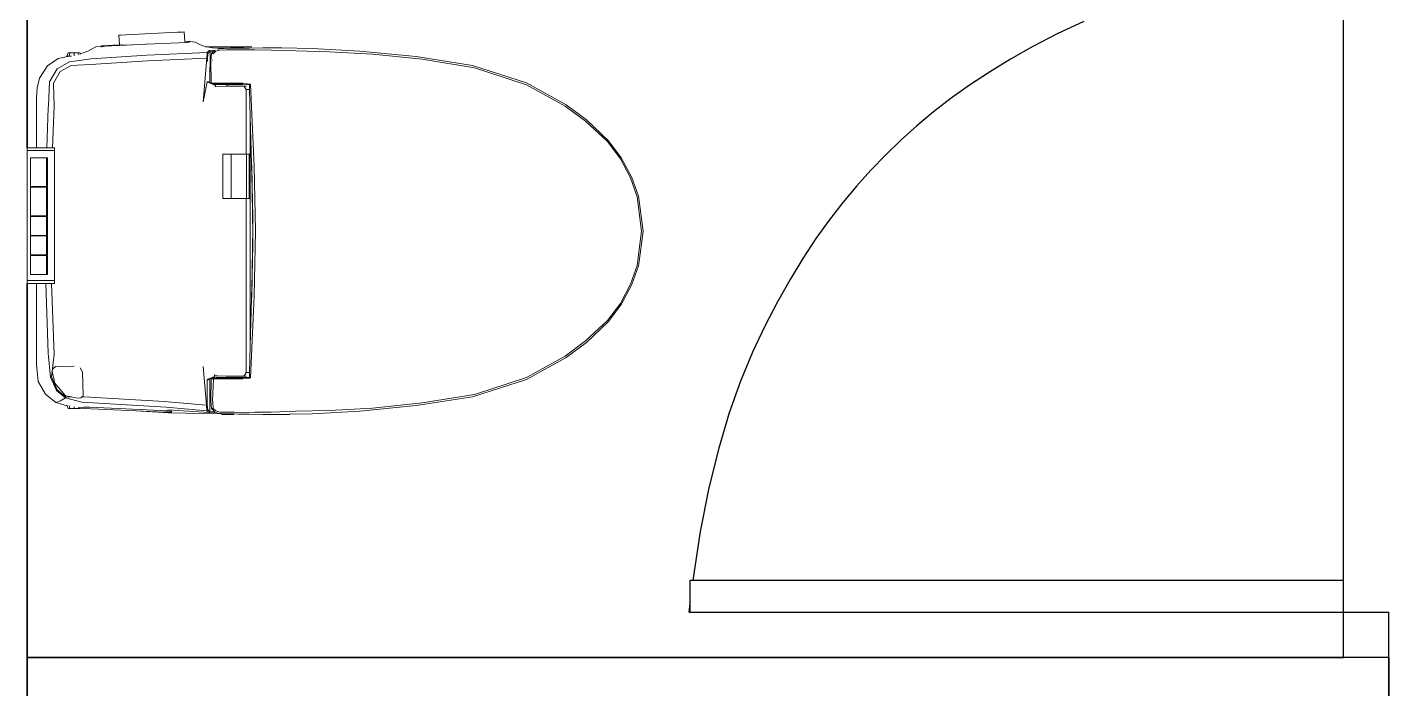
# Model space of a CAD drawing. Header units: millimetres. Extents: x 6923 to 14208, y 3430 to 4414.
# Drawn here: x 9157.1 to 9224.7, y 4204 to 4236.8 of the extents above; entities that cross this region are included whole.
import ezdxf

# ---------------------------------------------------------------- set-up
doc = ezdxf.new("R2010")
doc.units = ezdxf.units.MM
for name, color, linetype, lineweight in [('door', 104, 'Continuous', 25), ('Furniture', 252, 'Continuous', 0), ('wall', 160, 'Continuous', 35)]:
    doc.layers.add(name, color=color, linetype=linetype, lineweight=lineweight)
doc.layers.add('SectionCutEdges', color=7, linetype='Continuous')

msp = doc.modelspace()

# ---------------------------------------------------------------- linework, layer by layer
at = {"layer": 'door'}
for p, q in [((9222.449, 4207.75), (9222.449, 4240.237)), ((9190.02, 4209.327), (9190.02, 4207.75)), ((9222.449, 4209.327), (9190.02, 4209.327)), ((9190.02, 4208.188), (9189.962, 4207.75)), ((9190.02, 4207.75), (9189.962, 4207.75)), ((9190.02, 4207.75), (9222.449, 4207.75)), ((9222.449, 4207.75), (9224.701, 4207.75)), ((9222.449, 4205.498), (9222.449, 4207.75)), ((9224.701, 4205.498), (9224.701, 4207.75)), ((9224.701, 4205.498), (9222.449, 4205.498))]:
    msp.add_line(p, q, dxfattribs=at)
msp.add_lwpolyline([(9209.568, 4237.073), (9208.245, 4236.459), (9207.043, 4235.836), (9205.926, 4235.206), (9204.881, 4234.569), (9203.901, 4233.923), (9202.979, 4233.264), (9202.109, 4232.592), (9201.283, 4231.902), (9200.495, 4231.192), (9199.739, 4230.461), (9199.007, 4229.704), (9198.298, 4228.917), (9197.608, 4228.091), (9196.935, 4227.22), (9196.277, 4226.298), (9195.63, 4225.318), (9194.994, 4224.273), (9194.364, 4223.156), (9193.741, 4221.958), (9193.13, 4220.657), (9192.539, 4219.228), (9191.977, 4217.648), (9191.451, 4215.892), (9190.97, 4213.936), (9190.54, 4211.756), (9190.17, 4209.327)], dxfattribs=at)
at = {"layer": 'Furniture'}
for p, q in [((9161.691, 4236.402), (9161.78, 4236.406)), ((9161.718, 4235.914), (9161.691, 4236.402)), ((9161.78, 4236.406), (9162.025, 4236.418)), ((9162.025, 4236.418), (9162.359, 4236.434)), ((9162.359, 4236.434), (9164.261, 4236.527)), ((9164.261, 4236.527), (9164.595, 4236.543)), ((9164.595, 4236.543), (9164.84, 4236.555)), ((9164.84, 4236.555), (9164.929, 4236.559)), ((9164.929, 4236.559), (9164.956, 4236.088)), ((9164.956, 4236.088), (9165.188, 4236.1)), ((9164.956, 4236.088), (9164.956, 4236.086)), ((9164.956, 4236.086), (9164.957, 4236.076)), ((9165.118, 4236.059), (9165.156, 4236.079)), ((9165.156, 4236.079), (9165.188, 4236.1)), ((9165.188, 4236.1), (9165.194, 4236.065)), ((9165.236, 4236.083), (9165.194, 4236.065)), ((9165.236, 4236.083), (9165.471, 4236.053)), ((9159.108, 4235.349), (9159.174, 4235.514)), ((9159.174, 4235.514), (9159.261, 4235.514)), ((9159.214, 4235.349), (9159.261, 4235.514)), ((9159.261, 4235.514), (9159.472, 4235.514)), ((9159.472, 4235.374), (9159.472, 4235.514)), ((9159.682, 4235.514), (9159.472, 4235.514)), ((9159.769, 4235.514), (9159.682, 4235.514)), ((9159.707, 4235.426), (9159.682, 4235.514)), ((9159.769, 4235.514), (9159.788, 4235.466)), ((9159.788, 4235.466), (9160.146, 4235.6)), ((9159.794, 4235.451), (9159.788, 4235.466)), ((9160.146, 4235.6), (9160.547, 4235.821)), ((9163.08, 4235.404), (9160.312, 4235.23)), ((9160.547, 4235.821), (9160.789, 4235.857)), ((9160.789, 4235.857), (9160.824, 4235.832)), ((9160.79, 4235.8), (9160.79, 4235.796)), ((9160.823, 4235.799), (9160.823, 4235.804)), ((9160.824, 4235.832), (9160.825, 4235.866)), ((9160.824, 4235.832), (9160.84, 4235.82)), ((9160.825, 4235.866), (9161.718, 4235.914)), ((9160.825, 4235.866), (9160.846, 4235.864)), ((9160.84, 4235.82), (9161.023, 4235.847)), ((9160.846, 4235.864), (9160.884, 4235.862)), ((9160.884, 4235.862), (9160.954, 4235.861)), ((9161.023, 4235.847), (9161.322, 4235.871)), ((9161.322, 4235.871), (9161.191, 4235.866)), ((9161.328, 4235.872), (9161.322, 4235.871)), ((9161.328, 4235.872), (9161.333, 4235.872)), ((9161.333, 4235.872), (9161.72, 4235.89)), ((9161.719, 4235.909), (9161.718, 4235.914)), ((9161.719, 4235.909), (9161.808, 4235.912)), ((9161.72, 4235.89), (9161.809, 4235.894)), ((9161.72, 4235.89), (9161.72, 4235.893)), ((9161.808, 4235.912), (9161.834, 4235.913)), ((9161.809, 4235.894), (9162.054, 4235.904)), ((9162.054, 4235.904), (9162.358, 4235.918)), ((9162.388, 4235.919), (9162.358, 4235.918)), ((9163.012, 4235.947), (9162.388, 4235.919)), ((9162.388, 4235.919), (9162.388, 4235.922)), ((9163.012, 4235.947), (9163.05, 4235.948)), ((9163.05, 4235.948), (9164.681, 4236.015)), ((9166.062, 4235.534), (9163.08, 4235.404)), ((9164.681, 4236.015), (9165.008, 4236.031)), ((9164.958, 4236.052), (9164.958, 4236.051)), ((9165.008, 4236.031), (9165.019, 4236.032)), ((9165.019, 4236.032), (9165.146, 4236.044)), ((9165.019, 4236.032), (9165.068, 4236.042)), ((9165.068, 4236.042), (9165.118, 4236.059)), ((9165.159, 4236.05), (9165.146, 4236.044)), ((9165.181, 4236.059), (9165.159, 4236.05)), ((9165.194, 4236.065), (9165.181, 4236.059)), ((9165.471, 4236.053), (9165.837, 4235.871)), ((9165.837, 4235.871), (9166.074, 4235.824)), ((9165.996, 4235.824), (9165.979, 4235.824)), ((9165.979, 4235.824), (9165.997, 4235.824)), ((9166.041, 4235.824), (9165.996, 4235.824)), ((9165.997, 4235.824), (9166.041, 4235.824)), ((9166.041, 4235.824), (9166.074, 4235.824)), ((9166.062, 4235.534), (9166.06, 4235.251)), ((9166.166, 4235.637), (9166.062, 4235.534)), ((9166.109, 4235.493), (9166.062, 4235.534)), ((9166.074, 4235.824), (9166.334, 4235.773)), ((9166.074, 4235.824), (9168.289, 4235.824)), ((9166.081, 4235.215), (9166.109, 4235.493)), ((9166.109, 4235.493), (9166.21, 4235.592)), ((9166.474, 4235.651), (9166.166, 4235.637)), ((9166.21, 4235.592), (9166.166, 4235.637)), ((9166.21, 4235.592), (9166.203, 4234.05)), ((9166.21, 4235.592), (9166.408, 4235.6)), ((9166.292, 4235.482), (9166.247, 4235.115)), ((9166.292, 4235.482), (9166.408, 4235.6)), ((9166.374, 4235.476), (9166.292, 4235.482)), ((9166.334, 4235.773), (9167.235, 4235.76)), ((9166.374, 4235.476), (9166.507, 4235.6)), ((9166.408, 4235.6), (9166.413, 4235.605)), ((9166.413, 4235.605), (9166.445, 4235.638)), ((9166.445, 4235.638), (9166.453, 4235.643)), ((9166.693, 4235.658), (9166.507, 4235.6)), ((9166.567, 4235.707), (9166.642, 4235.724)), ((9166.689, 4235.727), (9166.642, 4235.724)), ((9166.911, 4235.743), (9166.689, 4235.727)), ((9167.034, 4235.669), (9166.693, 4235.658)), ((9166.911, 4235.743), (9167.233, 4235.746)), ((9167.034, 4235.669), (9167.42, 4235.667)), ((9167.231, 4235.751), (9167.235, 4235.76)), ((9167.233, 4235.746), (9167.325, 4235.749)), ((9167.235, 4235.76), (9167.255, 4235.81)), ((9167.342, 4235.81), (9167.255, 4235.81)), ((9167.325, 4235.749), (9167.342, 4235.81)), ((9167.325, 4235.749), (9167.333, 4235.749)), ((9167.333, 4235.749), (9167.552, 4235.754)), ((9167.552, 4235.81), (9167.342, 4235.81)), ((9167.42, 4235.667), (9167.878, 4235.672)), ((9167.552, 4235.754), (9167.552, 4235.81)), ((9167.552, 4235.81), (9167.763, 4235.81)), ((9167.552, 4235.754), (9167.635, 4235.757)), ((9167.635, 4235.757), (9167.778, 4235.757)), ((9167.778, 4235.757), (9167.763, 4235.81)), ((9167.763, 4235.81), (9167.85, 4235.81)), ((9167.778, 4235.757), (9167.871, 4235.758)), ((9167.85, 4235.81), (9167.871, 4235.758)), ((9167.871, 4235.758), (9168.145, 4235.759)), ((9167.878, 4235.672), (9168.436, 4235.665)), ((9168.078, 4235.824), (9168.164, 4235.824)), ((9168.145, 4235.759), (9168.835, 4235.77)), ((9168.164, 4235.824), (9168.227, 4235.824)), ((9168.272, 4235.824), (9168.227, 4235.824)), ((9168.289, 4235.824), (9168.272, 4235.824)), ((9168.436, 4235.665), (9169.248, 4235.657)), ((9169.777, 4235.771), (9168.835, 4235.77)), ((9169.248, 4235.657), (9170.469, 4235.614)), ((9171.279, 4235.737), (9169.777, 4235.771)), ((9170.469, 4235.614), (9172.134, 4235.573)), ((9171.279, 4235.737), (9173.647, 4235.609)), ((9172.134, 4235.573), (9174.279, 4235.456)), ((9173.647, 4235.609), (9176.446, 4235.333)), ((9174.279, 4235.456), (9176.734, 4235.203)), ((9157.744, 4234.262), (9158.141, 4234.87)), ((9158.141, 4234.87), (9158.677, 4235.233)), ((9158.623, 4234.733), (9158.251, 4234.083)), ((9159.237, 4235.077), (9158.623, 4234.733)), ((9158.677, 4235.233), (9159.237, 4235.349)), ((9158.771, 4234.591), (9159.318, 4234.894)), ((9159.214, 4235.349), (9159.108, 4235.349)), ((9159.237, 4235.349), (9159.214, 4235.349)), ((9159.237, 4235.349), (9159.342, 4235.349)), ((9160.312, 4235.23), (9159.237, 4235.077)), ((9159.318, 4234.894), (9160.276, 4234.946)), ((9160.276, 4234.946), (9163.114, 4235.126)), ((9163.114, 4235.126), (9166.06, 4235.251)), ((9166.06, 4235.251), (9165.873, 4233.096)), ((9166.082, 4235.113), (9166.061, 4235.112)), ((9166.082, 4235.113), (9166.081, 4235.215)), ((9166.247, 4235.115), (9166.263, 4234.023)), ((9166.342, 4235.153), (9166.332, 4235.153)), ((9166.335, 4235.125), (9166.34, 4235.125)), ((9179.243, 4234.892), (9176.446, 4235.333)), ((9176.734, 4235.203), (9179.333, 4234.776)), ((9181.918, 4234.035), (9179.243, 4234.892)), ((9179.333, 4234.776), (9181.913, 4233.935)), ((9157.64, 4233.781), (9157.744, 4234.262)), ((9158.251, 4234.083), (9158.188, 4232.902)), ((9158.447, 4234.018), (9158.771, 4234.591)), ((9165.873, 4233.096), (9166.062, 4234.074)), ((9166.062, 4234.074), (9166.095, 4234.1)), ((9166.062, 4234.074), (9166.48, 4233.904)), ((9166.112, 4234.092), (9166.095, 4234.1)), ((9166.114, 4234.09), (9166.112, 4234.092)), ((9166.119, 4234.088), (9166.114, 4234.09)), ((9166.203, 4234.05), (9166.119, 4234.088)), ((9166.263, 4234.023), (9166.203, 4234.05)), ((9157.607, 4233.288), (9157.64, 4233.781)), ((9158.477, 4232.878), (9158.447, 4234.018)), ((9166.284, 4234.013), (9166.263, 4234.023)), ((9166.295, 4234.013), (9166.284, 4234.013)), ((9166.31, 4234.001), (9166.284, 4234.013)), ((9166.357, 4233.995), (9166.295, 4234.013)), ((9166.357, 4234.013), (9166.295, 4234.013)), ((9166.357, 4233.989), (9166.31, 4234.001)), ((9166.357, 4233.98), (9166.31, 4234.001)), ((9166.389, 4234.013), (9166.357, 4234.013)), ((9166.404, 4233.959), (9166.357, 4233.98)), ((9166.663, 4234.013), (9166.389, 4234.013)), ((9166.48, 4233.924), (9166.404, 4233.959)), ((9166.486, 4233.959), (9166.404, 4233.959)), ((9166.48, 4233.924), (9166.48, 4233.904)), ((9166.48, 4233.904), (9166.48, 4233.879)), ((9166.48, 4233.879), (9166.48, 4233.871)), ((9166.48, 4233.871), (9166.48, 4233.859)), ((9166.48, 4233.859), (9166.48, 4233.833)), ((9166.56, 4233.858), (9166.48, 4233.859)), ((9166.527, 4233.947), (9166.486, 4233.959)), ((9166.486, 4233.959), (9166.502, 4233.959)), ((9166.629, 4233.959), (9166.502, 4233.959)), ((9166.644, 4233.947), (9166.527, 4233.947)), ((9166.57, 4233.858), (9166.56, 4233.858)), ((9167.237, 4233.866), (9166.57, 4233.858)), ((9166.632, 4233.959), (9166.629, 4233.959)), ((9166.794, 4233.959), (9166.632, 4233.959)), ((9166.685, 4233.947), (9166.644, 4233.947)), ((9167.007, 4234.013), (9166.663, 4234.013)), ((9166.882, 4233.947), (9166.685, 4233.947)), ((9166.843, 4233.959), (9166.794, 4233.959)), ((9166.904, 4233.959), (9166.843, 4233.959)), ((9167.166, 4233.947), (9166.882, 4233.947)), ((9166.999, 4233.959), (9166.904, 4233.959)), ((9167.138, 4233.959), (9166.999, 4233.959)), ((9167.007, 4234.013), (9167.345, 4234.013)), ((9167.119, 4233.879), (9167.019, 4233.879)), ((9167.119, 4233.879), (9167.994, 4233.866)), ((9167.406, 4233.959), (9167.138, 4233.959)), ((9167.493, 4233.947), (9167.166, 4233.947)), ((9167.9, 4233.858), (9167.237, 4233.866)), ((9167.345, 4234.013), (9167.837, 4234.013)), ((9167.427, 4233.959), (9167.406, 4233.959)), ((9167.467, 4233.959), (9167.427, 4233.959)), ((9167.554, 4233.959), (9167.467, 4233.959)), ((9167.738, 4233.947), (9167.493, 4233.947)), ((9167.756, 4233.959), (9167.554, 4233.959)), ((9168.165, 4233.94), (9167.738, 4233.947)), ((9167.843, 4233.959), (9167.756, 4233.959)), ((9167.837, 4234.013), (9168.175, 4233.966)), ((9167.994, 4233.866), (9167.9, 4233.858)), ((9168.004, 4233.699), (9167.9, 4233.858)), ((9168.022, 4233.866), (9167.994, 4233.866)), ((9168.004, 4233.699), (9168.004, 4230.498)), ((9168.004, 4233.699), (9168.143, 4233.699)), ((9168.143, 4233.699), (9168.173, 4233.699)), ((9168.175, 4233.966), (9168.165, 4233.94)), ((9168.172, 4233.715), (9168.165, 4233.94)), ((9168.173, 4233.699), (9168.172, 4233.715)), ((9168.21, 4232.366), (9168.173, 4233.699)), ((9168.175, 4233.966), (9168.184, 4233.964)), ((9168.184, 4233.964), (9168.217, 4233.96)), ((9168.407, 4229.883), (9168.217, 4233.96)), ((9181.913, 4233.935), (9183.837, 4232.872)), ((9183.879, 4232.947), (9181.918, 4234.035)), ((9157.607, 4230.803), (9157.607, 4233.288)), ((9158.178, 4232.796), (9158.11, 4230.803)), ((9158.188, 4232.902), (9158.178, 4232.796)), ((9158.4, 4230.803), (9158.477, 4232.878)), ((9183.837, 4232.872), (9184.85, 4232.128)), ((9184.884, 4232.203), (9183.879, 4232.947)), ((9168.21, 4232.366), (9168.206, 4232.201)), ((9168.206, 4231.68), (9168.21, 4232.366)), ((9168.206, 4232.201), (9168.206, 4231.68)), ((9168.276, 4230.031), (9168.21, 4232.366)), ((9184.85, 4232.128), (9185.94, 4231.116)), ((9185.991, 4231.161), (9184.884, 4232.203)), ((9168.2, 4230.498), (9168.206, 4231.68)), ((9157.14, 4230.803), (9157.607, 4230.803)), ((9157.14, 4230.803), (9157.14, 4230.671)), ((9158.5, 4230.671), (9157.14, 4230.671)), ((9157.14, 4230.671), (9157.14, 4230.288)), ((9157.607, 4230.803), (9157.642, 4230.803)), ((9157.642, 4230.803), (9157.65, 4230.803)), ((9157.65, 4230.803), (9157.669, 4230.803)), ((9157.669, 4230.803), (9157.692, 4230.803)), ((9157.692, 4230.803), (9157.756, 4230.803)), ((9157.756, 4230.803), (9157.873, 4230.803)), ((9157.873, 4230.803), (9157.916, 4230.803)), ((9157.916, 4230.803), (9158.097, 4230.803)), ((9158.097, 4230.803), (9158.11, 4230.803)), ((9158.11, 4230.803), (9158.2, 4230.803)), ((9158.2, 4230.803), (9158.4, 4230.803)), ((9158.4, 4230.803), (9158.5, 4230.803)), ((9158.5, 4230.671), (9158.5, 4230.803)), ((9158.5, 4230.288), (9158.5, 4230.671)), ((9185.94, 4231.116), (9186.573, 4230.261)), ((9186.619, 4230.312), (9185.991, 4231.161)), ((9157.14, 4230.288), (9157.14, 4224.562)), ((9158.096, 4230.312), (9157.308, 4230.312)), ((9157.308, 4230.288), (9157.308, 4230.312)), ((9157.308, 4228.886), (9157.308, 4230.288)), ((9158.096, 4230.312), (9158.146, 4230.312)), ((9158.096, 4230.288), (9158.096, 4230.312)), ((9158.096, 4228.886), (9158.096, 4230.288)), ((9158.146, 4230.312), (9158.146, 4230.288)), ((9158.146, 4230.288), (9158.146, 4228.886)), ((9158.5, 4226.69), (9158.5, 4230.288)), ((9166.842, 4228.291), (9166.842, 4230.498)), ((9166.842, 4230.498), (9167.253, 4230.498)), ((9167.253, 4230.498), (9167.262, 4230.498)), ((9167.262, 4228.291), (9167.262, 4230.498)), ((9167.262, 4230.498), (9168.004, 4230.498)), ((9168.004, 4230.498), (9168.014, 4230.498)), ((9168.014, 4228.291), (9168.014, 4230.498)), ((9168.014, 4230.498), (9168.143, 4230.498)), ((9168.143, 4230.498), (9168.156, 4230.498)), ((9168.156, 4230.498), (9168.2, 4230.498)), ((9168.156, 4228.291), (9168.156, 4230.498)), ((9168.197, 4230.003), (9168.2, 4230.498)), ((9168.199, 4228.291), (9168.197, 4230.003)), ((9168.277, 4229.969), (9168.276, 4230.031)), ((9186.573, 4230.261), (9187.077, 4229.311)), ((9187.138, 4229.331), (9186.619, 4230.312)), ((9168.297, 4228.781), (9168.277, 4229.969)), ((9168.291, 4229.964), (9168.307, 4228.925)), ((9168.465, 4226.672), (9168.407, 4229.883)), ((9187.472, 4228.4), (9187.138, 4229.331)), ((9158.096, 4228.886), (9157.308, 4228.886)), ((9158.096, 4228.856), (9157.308, 4228.856)), ((9157.308, 4227.43), (9157.308, 4228.856)), ((9158.146, 4228.886), (9158.096, 4228.886)), ((9158.096, 4227.43), (9158.096, 4228.856)), ((9158.096, 4228.856), (9158.146, 4228.856)), ((9158.146, 4228.856), (9158.146, 4227.43)), ((9168.321, 4227.359), (9168.297, 4228.781)), ((9168.307, 4228.925), (9168.33, 4227.359)), ((9187.077, 4229.311), (9187.409, 4228.377)), ((9167.253, 4228.291), (9166.842, 4228.291)), ((9167.262, 4228.291), (9167.253, 4228.291)), ((9168.004, 4228.291), (9167.262, 4228.291)), ((9168.004, 4228.291), (9168.004, 4219.646)), ((9168.014, 4228.291), (9168.004, 4228.291)), ((9168.143, 4228.291), (9168.014, 4228.291)), ((9168.156, 4228.291), (9168.143, 4228.291)), ((9168.199, 4228.291), (9168.156, 4228.291)), ((9168.2, 4227.359), (9168.199, 4228.291)), ((9187.409, 4228.377), (9187.613, 4226.672)), ((9187.472, 4228.4), (9187.487, 4228.296)), ((9187.487, 4228.296), (9187.697, 4226.672)), ((9158.096, 4227.43), (9157.308, 4227.43)), ((9158.096, 4227.404), (9157.308, 4227.404)), ((9157.308, 4226.462), (9157.308, 4227.404)), ((9158.146, 4227.43), (9158.096, 4227.43)), ((9158.096, 4226.462), (9158.096, 4227.404)), ((9158.096, 4227.404), (9158.146, 4227.404)), ((9158.146, 4227.404), (9158.146, 4226.462)), ((9168.2, 4226.945), (9168.2, 4227.359)), ((9168.332, 4226.672), (9168.321, 4227.359)), ((9168.33, 4227.359), (9168.341, 4226.672)), ((9158.5, 4224.562), (9158.5, 4226.69)), ((9168.2, 4226.673), (9168.2, 4226.945)), ((9168.2, 4225.986), (9168.2, 4226.673)), ((9168.321, 4225.986), (9168.332, 4226.672)), ((9168.341, 4226.672), (9168.33, 4225.986)), ((9168.407, 4223.462), (9168.465, 4226.672)), ((9187.613, 4226.672), (9187.409, 4224.968)), ((9187.697, 4226.672), (9187.487, 4225.049)), ((9158.096, 4226.462), (9157.308, 4226.462)), ((9158.096, 4226.441), (9157.308, 4226.441)), ((9157.308, 4225.499), (9157.308, 4226.441)), ((9158.146, 4226.462), (9158.096, 4226.462)), ((9158.096, 4225.499), (9158.096, 4226.441)), ((9158.096, 4226.441), (9158.146, 4226.441)), ((9158.146, 4226.441), (9158.146, 4225.499)), ((9168.197, 4223.342), (9168.2, 4225.986)), ((9168.297, 4224.564), (9168.321, 4225.986)), ((9168.33, 4225.986), (9168.307, 4224.42)), ((9158.096, 4225.499), (9157.308, 4225.499)), ((9158.096, 4225.468), (9157.308, 4225.468)), ((9157.308, 4224.562), (9157.308, 4225.468)), ((9158.146, 4225.499), (9158.096, 4225.499)), ((9158.096, 4225.468), (9158.146, 4225.468)), ((9158.096, 4224.562), (9158.096, 4225.468)), ((9158.146, 4225.468), (9158.146, 4224.562)), ((9187.409, 4224.968), (9187.077, 4224.034)), ((9187.138, 4224.014), (9187.472, 4224.945)), ((9187.487, 4225.049), (9187.472, 4224.945)), ((9157.14, 4224.562), (9157.14, 4224.215)), ((9157.14, 4224.215), (9158.5, 4224.215)), ((9157.14, 4224.215), (9157.14, 4224.064)), ((9157.14, 4224.064), (9157.607, 4224.064)), ((9157.308, 4224.526), (9157.308, 4224.562)), ((9158.096, 4224.526), (9157.308, 4224.526)), ((9157.607, 4220.064), (9157.607, 4224.064)), ((9157.607, 4224.064), (9157.62, 4224.064)), ((9157.62, 4224.064), (9157.653, 4224.064)), ((9157.653, 4224.064), (9157.676, 4224.064)), ((9157.676, 4224.064), (9157.723, 4224.064)), ((9157.723, 4224.064), (9157.767, 4224.064)), ((9157.767, 4224.064), (9157.845, 4224.064)), ((9157.845, 4224.064), (9157.93, 4224.064)), ((9157.93, 4224.064), (9158.035, 4224.064)), ((9158.035, 4224.064), (9158.058, 4224.064)), ((9158.058, 4224.064), (9158.173, 4220.618)), ((9158.058, 4224.064), (9158.185, 4224.064)), ((9158.096, 4224.526), (9158.096, 4224.562)), ((9158.146, 4224.526), (9158.096, 4224.526)), ((9158.146, 4224.562), (9158.146, 4224.526)), ((9158.185, 4224.064), (9158.342, 4224.064)), ((9158.47, 4220.542), (9158.342, 4224.064)), ((9158.342, 4224.064), (9158.5, 4224.064)), ((9158.5, 4224.215), (9158.5, 4224.562)), ((9158.5, 4224.064), (9158.5, 4224.215)), ((9168.277, 4223.376), (9168.297, 4224.564)), ((9168.307, 4224.42), (9168.291, 4223.381)), ((9187.077, 4224.034), (9186.573, 4223.084)), ((9186.619, 4223.033), (9187.138, 4224.014)), ((9168.206, 4221.665), (9168.197, 4223.342)), ((9168.21, 4220.979), (9168.276, 4223.314)), ((9168.217, 4219.385), (9168.407, 4223.462)), ((9168.276, 4223.314), (9168.277, 4223.376)), ((9186.573, 4223.084), (9185.94, 4222.229)), ((9185.991, 4222.184), (9186.619, 4223.033)), ((9185.94, 4222.229), (9184.85, 4221.217)), ((9184.884, 4221.142), (9185.991, 4222.184)), ((9168.206, 4221.665), (9168.206, 4221.144)), ((9168.21, 4220.979), (9168.206, 4221.665)), ((9184.85, 4221.217), (9183.837, 4220.472)), ((9158.173, 4220.618), (9158.293, 4219.42)), ((9158.342, 4219.435), (9158.47, 4220.542)), ((9168.21, 4220.979), (9168.172, 4219.646)), ((9168.206, 4221.144), (9168.21, 4220.979)), ((9183.879, 4220.398), (9184.884, 4221.142)), ((9157.634, 4219.705), (9157.607, 4220.064)), ((9158.381, 4219.734), (9158.438, 4219.868)), ((9158.438, 4219.868), (9158.566, 4219.943)), ((9158.566, 4219.943), (9159.463, 4219.974)), ((9159.766, 4219.892), (9159.88, 4219.671)), ((9165.872, 4219.946), (9166.04, 4218.037)), ((9183.837, 4220.472), (9181.913, 4219.41)), ((9181.918, 4219.31), (9183.879, 4220.398)), ((9157.688, 4219.207), (9157.634, 4219.705)), ((9158.052, 4218.582), (9157.688, 4219.207)), ((9158.293, 4219.42), (9158.342, 4219.435)), ((9158.293, 4219.42), (9158.593, 4218.767)), ((9158.633, 4218.797), (9158.342, 4219.435)), ((9158.432, 4219.47), (9158.381, 4219.734)), ((9158.453, 4219.367), (9158.432, 4219.47)), ((9158.476, 4219.249), (9158.453, 4219.367)), ((9158.498, 4219.137), (9158.476, 4219.249)), ((9159.88, 4219.671), (9159.92, 4218.509)), ((9166.427, 4219.462), (9166.061, 4219.302)), ((9166.095, 4219.287), (9166.061, 4219.302)), ((9166.065, 4218.231), (9166.061, 4219.302)), ((9166.095, 4219.287), (9166.111, 4219.294)), ((9166.111, 4219.294), (9166.113, 4219.295)), ((9166.113, 4219.295), (9166.171, 4219.319)), ((9166.171, 4219.319), (9166.202, 4219.332)), ((9166.202, 4219.332), (9166.284, 4219.367)), ((9166.202, 4219.332), (9166.209, 4217.71)), ((9166.263, 4219.332), (9166.247, 4218.23)), ((9166.263, 4219.332), (9166.284, 4219.337)), ((9166.263, 4219.332), (9166.284, 4219.332)), ((9166.284, 4219.367), (9166.331, 4219.386)), ((9166.284, 4219.367), (9166.284, 4219.337)), ((9166.284, 4219.337), (9166.357, 4219.355)), ((9166.284, 4219.337), (9166.284, 4219.332)), ((9166.284, 4219.332), (9166.295, 4219.332)), ((9166.295, 4219.332), (9166.357, 4219.35)), ((9166.295, 4219.332), (9166.357, 4219.332)), ((9166.331, 4219.386), (9166.421, 4219.424)), ((9166.331, 4219.386), (9166.357, 4219.386)), ((9166.389, 4219.332), (9166.338, 4218.24)), ((9166.486, 4219.386), (9166.357, 4219.386)), ((9166.357, 4219.332), (9166.389, 4219.332)), ((9166.389, 4219.332), (9166.663, 4219.332)), ((9166.421, 4219.424), (9166.427, 4219.462)), ((9166.428, 4219.485), (9166.427, 4219.462)), ((9166.428, 4219.554), (9166.428, 4219.526)), ((9166.428, 4219.526), (9166.428, 4219.485)), ((9166.428, 4219.485), (9166.57, 4219.487)), ((9166.486, 4219.386), (9166.527, 4219.398)), ((9166.502, 4219.386), (9166.486, 4219.386)), ((9166.502, 4219.386), (9166.629, 4219.386)), ((9166.527, 4219.398), (9166.67, 4219.398)), ((9166.57, 4219.487), (9166.588, 4219.487)), ((9166.588, 4219.487), (9167.237, 4219.479)), ((9166.629, 4219.386), (9166.632, 4219.386)), ((9166.632, 4219.386), (9166.794, 4219.386)), ((9166.663, 4219.332), (9167.007, 4219.332)), ((9166.67, 4219.398), (9166.685, 4219.398)), ((9166.685, 4219.398), (9166.882, 4219.398)), ((9166.794, 4219.386), (9166.843, 4219.386)), ((9166.843, 4219.386), (9166.904, 4219.386)), ((9166.882, 4219.398), (9167.166, 4219.398)), ((9166.904, 4219.386), (9166.999, 4219.386)), ((9166.999, 4219.386), (9167.138, 4219.386)), ((9167.345, 4219.332), (9167.007, 4219.332)), ((9167.02, 4219.466), (9167.119, 4219.466)), ((9167.119, 4219.466), (9167.86, 4219.477)), ((9167.138, 4219.386), (9167.406, 4219.386)), ((9167.166, 4219.398), (9167.493, 4219.398)), ((9167.237, 4219.479), (9167.858, 4219.487)), ((9167.837, 4219.332), (9167.345, 4219.332)), ((9167.406, 4219.386), (9167.427, 4219.386)), ((9167.427, 4219.386), (9167.467, 4219.386)), ((9167.467, 4219.386), (9167.554, 4219.386)), ((9167.493, 4219.398), (9167.738, 4219.398)), ((9167.554, 4219.386), (9167.756, 4219.386)), ((9167.738, 4219.398), (9167.878, 4219.4)), ((9167.756, 4219.386), (9167.843, 4219.386)), ((9168.175, 4219.379), (9167.837, 4219.332)), ((9167.858, 4219.487), (9167.9, 4219.487)), ((9167.86, 4219.477), (9167.994, 4219.479)), ((9167.878, 4219.4), (9168.165, 4219.405)), ((9167.9, 4219.487), (9168.004, 4219.646)), ((9167.9, 4219.487), (9167.994, 4219.479)), ((9167.994, 4219.479), (9168.022, 4219.479)), ((9168.143, 4219.646), (9168.004, 4219.646)), ((9168.172, 4219.646), (9168.143, 4219.646)), ((9168.165, 4219.405), (9168.172, 4219.629)), ((9168.165, 4219.405), (9168.175, 4219.379)), ((9168.172, 4219.629), (9168.172, 4219.646)), ((9168.184, 4219.381), (9168.175, 4219.379)), ((9168.217, 4219.385), (9168.184, 4219.381)), ((9179.243, 4218.453), (9181.918, 4219.31)), ((9181.913, 4219.41), (9179.333, 4218.569)), ((9158.558, 4218.167), (9158.052, 4218.582)), ((9158.861, 4218.715), (9158.498, 4219.137)), ((9158.593, 4218.767), (9159.038, 4218.393)), ((9159.063, 4218.436), (9158.633, 4218.797)), ((9159.045, 4218.501), (9158.861, 4218.715)), ((9159.92, 4218.509), (9159.895, 4218.484)), ((9179.333, 4218.569), (9176.734, 4218.142)), ((9158.558, 4218.167), (9158.796, 4218.254)), ((9159.12, 4218.005), (9158.558, 4218.167)), ((9158.796, 4218.254), (9159.038, 4218.393)), ((9159.063, 4218.436), (9159.038, 4218.393)), ((9159.038, 4218.393), (9159.853, 4218.173)), ((9159.344, 4218.438), (9159.045, 4218.501)), ((9159.344, 4218.438), (9159.063, 4218.436)), ((9159.12, 4218.005), (9159.108, 4218.034)), ((9159.174, 4217.869), (9159.12, 4218.005)), ((9159.261, 4217.869), (9159.174, 4217.869)), ((9159.261, 4217.869), (9159.22, 4218.016)), ((9159.472, 4217.869), (9159.261, 4217.869)), ((9159.452, 4218.416), (9159.344, 4218.438)), ((9159.667, 4218.371), (9159.452, 4218.416)), ((9159.472, 4217.869), (9159.472, 4217.947)), ((9159.682, 4217.869), (9159.472, 4217.869)), ((9159.806, 4218.395), (9159.667, 4218.371)), ((9159.682, 4217.869), (9159.693, 4217.908)), ((9159.769, 4217.869), (9159.682, 4217.869)), ((9159.693, 4217.908), (9159.695, 4217.916)), ((9159.783, 4217.903), (9159.693, 4217.908)), ((9159.695, 4217.916), (9159.699, 4217.928)), ((9159.734, 4217.89), (9159.781, 4217.899)), ((9159.767, 4217.879), (9159.734, 4217.89)), ((9159.773, 4217.879), (9159.767, 4217.879)), ((9159.773, 4217.879), (9159.769, 4217.869)), ((9159.978, 4217.862), (9159.773, 4217.879)), ((9159.783, 4217.903), (9159.781, 4217.899)), ((9159.781, 4217.899), (9159.796, 4217.902)), ((9159.787, 4217.914), (9159.783, 4217.903)), ((9159.796, 4217.902), (9159.783, 4217.903)), ((9159.789, 4217.919), (9159.787, 4217.914)), ((9159.796, 4217.902), (9159.85, 4217.912)), ((9159.849, 4218.438), (9159.806, 4218.395)), ((9159.854, 4218.443), (9159.849, 4218.438)), ((9159.85, 4217.912), (9159.93, 4217.928)), ((9159.853, 4218.173), (9164.034, 4217.927)), ((9159.895, 4218.484), (9159.854, 4218.443)), ((9159.961, 4218.444), (9159.854, 4218.443)), ((9159.93, 4217.928), (9160.026, 4217.931)), ((9163.937, 4218.206), (9159.961, 4218.444)), ((9160.292, 4217.847), (9159.978, 4217.862)), ((9160.026, 4217.931), (9160.241, 4217.926)), ((9160.241, 4217.926), (9160.571, 4217.914)), ((9160.296, 4217.846), (9160.292, 4217.847)), ((9162.552, 4217.747), (9160.296, 4217.846)), ((9160.571, 4217.914), (9161.674, 4217.864)), ((9161.674, 4217.864), (9163.76, 4217.769)), ((9166.04, 4218.037), (9163.937, 4218.206)), ((9164.034, 4217.927), (9166.046, 4217.757)), ((9166.066, 4218.072), (9166.04, 4218.037)), ((9166.04, 4218.037), (9166.046, 4217.757)), ((9166.065, 4218.231), (9166.071, 4218.231)), ((9166.066, 4218.072), (9166.065, 4218.231)), ((9166.095, 4217.796), (9166.066, 4218.072)), ((9166.247, 4218.23), (9166.292, 4217.863)), ((9166.292, 4217.863), (9166.374, 4217.868)), ((9166.445, 4217.707), (9166.292, 4217.863)), ((9166.332, 4218.192), (9166.342, 4218.192)), ((9166.34, 4218.22), (9166.335, 4218.22)), ((9166.34, 4218.22), (9166.338, 4218.24)), ((9166.342, 4218.192), (9166.34, 4218.22)), ((9166.374, 4217.868), (9166.342, 4218.192)), ((9166.507, 4217.745), (9166.374, 4217.868)), ((9174.279, 4217.889), (9172.134, 4217.772)), ((9176.446, 4218.012), (9173.647, 4217.736)), ((9176.734, 4218.142), (9174.279, 4217.889)), ((9176.446, 4218.012), (9179.243, 4218.453)), ((9164.156, 4217.657), (9162.552, 4217.747)), ((9163.581, 4217.701), (9162.552, 4217.747)), ((9163.997, 4217.685), (9163.581, 4217.701)), ((9163.76, 4217.769), (9164.006, 4217.756)), ((9164.148, 4217.682), (9163.997, 4217.685)), ((9164.006, 4217.756), (9164.128, 4217.746)), ((9164.111, 4217.799), (9166.168, 4217.667)), ((9164.128, 4217.746), (9164.235, 4217.74)), ((9164.247, 4217.68), (9164.148, 4217.682)), ((9166.78, 4217.609), (9164.156, 4217.657)), ((9164.235, 4217.74), (9164.322, 4217.729)), ((9164.282, 4217.686), (9164.247, 4217.68)), ((9164.322, 4217.729), (9164.282, 4217.686)), ((9166.046, 4217.757), (9166.095, 4217.796)), ((9166.046, 4217.757), (9166.168, 4217.667)), ((9166.209, 4217.71), (9166.095, 4217.796)), ((9166.209, 4217.71), (9166.168, 4217.667)), ((9166.168, 4217.667), (9166.566, 4217.654)), ((9166.453, 4217.702), (9166.209, 4217.71)), ((9166.453, 4217.702), (9166.445, 4217.707)), ((9166.457, 4217.702), (9166.453, 4217.702)), ((9166.507, 4217.745), (9166.693, 4217.687)), ((9166.638, 4217.622), (9166.566, 4217.654)), ((9166.64, 4217.622), (9166.638, 4217.622)), ((9166.642, 4217.621), (9166.64, 4217.622)), ((9166.642, 4217.621), (9166.714, 4217.616)), ((9166.693, 4217.687), (9167.034, 4217.676)), ((9166.714, 4217.616), (9166.779, 4217.611)), ((9166.78, 4217.609), (9166.779, 4217.611)), ((9166.779, 4217.611), (9166.821, 4217.608)), ((9166.821, 4217.608), (9166.78, 4217.609)), ((9166.795, 4217.571), (9166.78, 4217.609)), ((9166.883, 4217.571), (9166.795, 4217.571)), ((9166.821, 4217.608), (9166.873, 4217.605)), ((9166.883, 4217.571), (9166.873, 4217.605)), ((9166.873, 4217.605), (9166.911, 4217.602)), ((9167.093, 4217.571), (9166.883, 4217.571)), ((9167.093, 4217.6), (9166.911, 4217.602)), ((9167.42, 4217.678), (9167.034, 4217.676)), ((9167.093, 4217.571), (9167.093, 4217.6)), ((9167.233, 4217.599), (9167.093, 4217.6)), ((9167.303, 4217.571), (9167.093, 4217.571)), ((9167.311, 4217.597), (9167.233, 4217.599)), ((9167.303, 4217.571), (9167.311, 4217.597)), ((9167.391, 4217.571), (9167.303, 4217.571)), ((9167.4, 4217.594), (9167.311, 4217.597)), ((9167.4, 4217.594), (9167.391, 4217.571)), ((9167.635, 4217.588), (9167.4, 4217.594)), ((9167.878, 4217.673), (9167.42, 4217.678)), ((9168.145, 4217.586), (9167.635, 4217.588)), ((9168.436, 4217.68), (9167.878, 4217.673)), ((9168.835, 4217.575), (9168.145, 4217.586)), ((9170.132, 4217.549), (9168.145, 4217.586)), ((9169.248, 4217.688), (9168.436, 4217.68)), ((9168.835, 4217.575), (9169.298, 4217.575)), ((9170.469, 4217.731), (9169.248, 4217.688)), ((9169.298, 4217.575), (9169.479, 4217.574)), ((9169.479, 4217.574), (9170.144, 4217.561)), ((9169.479, 4217.574), (9169.777, 4217.574)), ((9169.777, 4217.574), (9170.145, 4217.582)), ((9170.132, 4217.549), (9170.144, 4217.561)), ((9170.144, 4217.561), (9170.155, 4217.583)), ((9170.145, 4217.572), (9170.144, 4217.561)), ((9170.15, 4217.583), (9170.145, 4217.572)), ((9170.145, 4217.582), (9170.15, 4217.583)), ((9170.145, 4217.582), (9170.145, 4217.572)), ((9170.15, 4217.583), (9170.155, 4217.583)), ((9170.155, 4217.583), (9171.279, 4217.608)), ((9172.134, 4217.772), (9170.469, 4217.731)), ((9173.647, 4217.736), (9171.279, 4217.608))]:
    msp.add_line(p, q, dxfattribs=at)
at = {"layer": 'SectionCutEdges'}
msp.add_line((9222.449, 4207.75), (9222.449, 4209.327), dxfattribs=at)
at = {"layer": 'wall'}
for p, q in [((9157.14, 4241.531), (9157.14, 4230.803)), ((9157.14, 4224.064), (9157.14, 4205.498)), ((9157.14, 4205.498), (9157.14, 4203.246)), ((9171.047, 4205.498), (9157.14, 4205.498)), ((9171.134, 4205.498), (9171.047, 4205.498)), ((9171.382, 4205.498), (9171.134, 4205.498)), ((9171.753, 4205.498), (9171.382, 4205.498)), ((9172.191, 4205.498), (9171.753, 4205.498)), ((9172.629, 4205.498), (9172.191, 4205.498)), ((9173, 4205.498), (9172.629, 4205.498)), ((9173.248, 4205.498), (9173, 4205.498)), ((9173.335, 4205.498), (9173.248, 4205.498)), ((9179.055, 4205.498), (9173.335, 4205.498)), ((9179.142, 4205.498), (9179.055, 4205.498)), ((9179.39, 4205.498), (9179.142, 4205.498)), ((9179.761, 4205.498), (9179.39, 4205.498)), ((9180.199, 4205.498), (9179.761, 4205.498)), ((9180.637, 4205.498), (9180.199, 4205.498)), ((9181.008, 4205.498), (9180.637, 4205.498)), ((9181.256, 4205.498), (9181.008, 4205.498)), ((9181.343, 4205.498), (9181.256, 4205.498)), ((9222.449, 4205.498), (9181.343, 4205.498)), ((9224.701, 4203.246), (9224.701, 4205.498))]:
    msp.add_line(p, q, dxfattribs=at)

doc.saveas('drawing.dxf')
